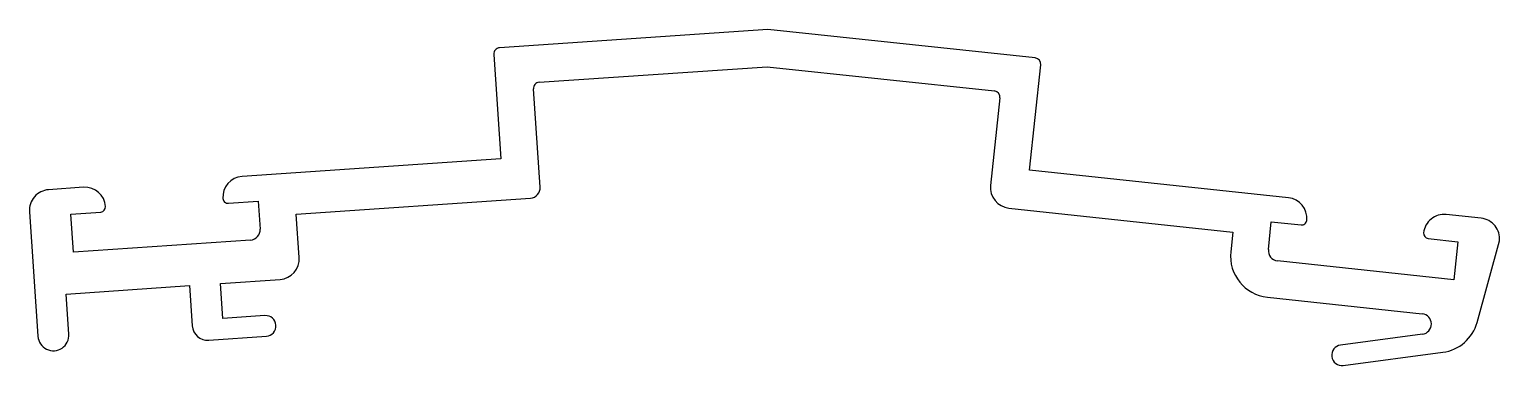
# Model space of a CAD drawing. Extents: x 2220.7 to 2292, y 1555.8 to 1572.1.
import ezdxf

# ---------------------------------------------------------------- set-up
doc = ezdxf.new("R2010")
doc.units = 0
doc.layers.get('0').update_dxf_attribs({"linetype": 'CONTINUOUS'})

msp = doc.modelspace()

# ---------------------------------------------------------------- linework, layer by layer
for p, q in [((2256.533, 1572.061), (2243.524, 1571.171)), ((2269.499, 1570.678), (2256.533, 1572.061)), ((2243.245, 1570.851), (2243.591, 1565.796)), ((2245.443, 1569.498), (2256.499, 1570.254)), ((2256.499, 1570.254), (2267.518, 1569.079)), ((2269.221, 1565.249), (2269.765, 1570.347)), ((2245.489, 1564.422), (2245.164, 1569.178)), ((2267.785, 1568.749), (2267.332, 1564.505)), ((2243.591, 1565.796), (2231.035, 1564.937)), ((2281.773, 1563.91), (2269.221, 1565.249)), ((2223.353, 1564.412), (2221.657, 1564.296)), ((2230.106, 1563.873), (2230.106, 1563.872)), ((2230.372, 1563.639), (2231.818, 1563.738)), ((2231.818, 1563.738), (2231.911, 1562.391)), ((2233.665, 1563.112), (2245.024, 1563.889)), ((2268.22, 1563.405), (2279.082, 1562.246)), ((2220.727, 1563.23), (2221.14, 1557.194)), ((2222.74, 1563.117), (2224.186, 1563.216)), ((2222.866, 1561.271), (2222.74, 1563.117)), ((2233.809, 1561.017), (2233.665, 1563.112)), ((2280.802, 1561.399), (2280.945, 1562.742)), ((2280.945, 1562.742), (2282.387, 1562.588)), ((2282.662, 1562.81), (2282.662, 1562.812)), ((2291.121, 1562.913), (2289.431, 1563.094)), ((2279.082, 1562.246), (2278.98, 1561.292)), ((2231.446, 1561.858), (2222.866, 1561.271)), ((2288.552, 1561.93), (2289.994, 1561.776)), ((2289.994, 1561.776), (2289.798, 1559.937)), ((2290.925, 1557.871), (2292.009, 1561.813)), ((2289.798, 1559.937), (2281.246, 1560.849)), ((2229.986, 1559.753), (2232.879, 1559.951)), ((2222.504, 1559.242), (2228.49, 1559.651)), ((2222.637, 1557.296), (2222.504, 1559.242)), ((2228.49, 1559.651), (2228.623, 1557.705)), ((2230.102, 1558.057), (2229.986, 1559.753)), ((2280.757, 1559.091), (2288.261, 1558.291)), ((2232.147, 1558.197), (2230.102, 1558.057)), ((2229.422, 1557.008), (2232.215, 1557.199)), ((2288.274, 1557.298), (2284.306, 1556.773)), ((2284.437, 1555.782), (2289.259, 1556.419))]:
    msp.add_line(p, q)
for centre, radius, start, end in [((2243.545, 1570.872), 0.3, 93.91184, 183.91184), ((2269.467, 1570.379), 0.3, 353.91184, 83.91184), ((2245.463, 1569.199), 0.3, 93.91184, 183.91184), ((2267.486, 1568.78), 0.3, 353.91184, 83.91184), ((2231.104, 1563.939), 1, 93.91184, 183.8069), ((2221.725, 1563.298), 1, 93.91184, 183.91194), ((2223.421, 1563.414), 1, 3.91184, 93.91184), ((2244.99, 1564.388), 0.5, 273.91184, 3.91184), ((2268.326, 1564.399), 1, 173.91184, 263.91184), ((2224.169, 1563.465), 0.25, 273.91184, 3.91184), ((2230.355, 1563.888), 0.25, 183.8069, 273.91184), ((2281.667, 1562.916), 1, 354.01678, 83.91184), ((2282.413, 1562.836), 0.25, 263.91184, 354.01678), ((2289.324, 1562.099), 1, 83.91184, 173.91184), ((2291.015, 1561.919), 1, 353.91174, 83.91184), ((2231.412, 1562.357), 0.5, 273.91184, 3.91184), ((2288.579, 1562.179), 0.25, 173.91184, 263.91184), ((2280.969, 1561.08), 2, 173.91184, 263.91184), ((2281.299, 1561.346), 0.5, 173.91184, 263.91184), ((2232.811, 1560.949), 1, 273.91184, 3.91184), ((2229.371, 1557.757), 0.75, 183.91199, 273.91189), ((2232.181, 1557.698), 0.5, 273.91188, 93.91188), ((2288.208, 1557.793), 0.5, 277.52733, 83.91184), ((2288.997, 1558.402), 2, 277.52733, 344.61822), ((2221.888, 1557.245), 0.75, 183.91184, 3.91194), ((2284.372, 1556.278), 0.5, 97.52733, 277.52733)]:
    msp.add_arc(centre, radius, start, end)

doc.saveas('drawing.dxf')
